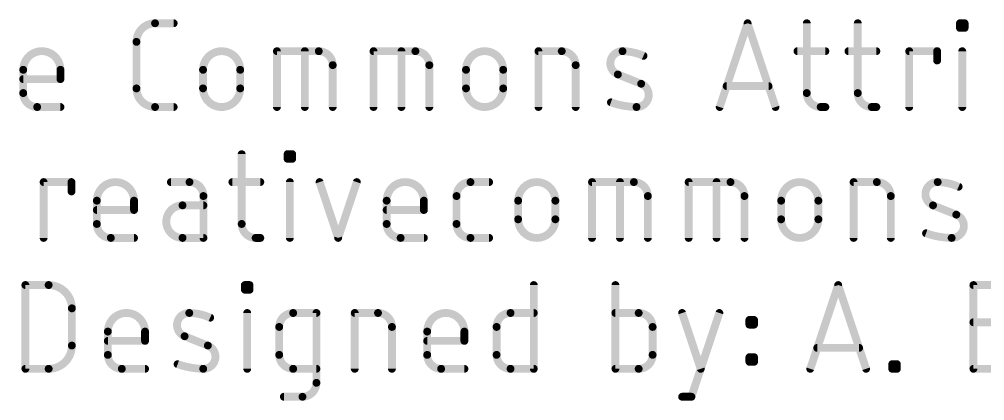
# Model space of a CAD drawing. Extents: x -33 to 53.6, y -8.2 to 46.5.
# Drawn here: x -1.31 to 17.43, y -8.16 to -0.76 of the extents above; entities that cross this region are included whole.
import ezdxf

# ---------------------------------------------------------------- set-up
doc = ezdxf.new("R2010")
doc.units = 0
doc.layers.add('51', color=253, linetype='CONTINUOUS')

msp = doc.modelspace()

# ---------------------------------------------------------------- linework, layer by layer
at = {"layer": '51'}
for points, const_width in [([(1.3241, -0.8382, 0.4142), (0.9628, -1.1994)], 0.1524), ([(1.3241, -0.8001, 1), (1.3241, -0.8763)], 0.0762), ([(1.3241, -0.8763, 1), (1.3241, -0.8001)], 0.0762), ([(1.6853, -0.8763, 1), (1.6853, -0.8001)], 0.0762), ([(12.8653, -0.8262, 1), (12.793, -0.8502)], 0.0762), ([(12.8653, -0.8502, 1), (12.793, -0.8262)], 0.0762), ([(14.0158, -0.8382, 1), (13.9396, -0.8382)], 0.0762), ([(15.0058, -0.8382, 1), (14.9296, -0.8382)], 0.0762), ([(16.9904, -0.8382, 1), (16.9142, -0.8382)], 0.0762), ([(16.9523, -0.8001, 1), (16.9523, -0.8763)], 0.0762), ([(16.9523, -0.8904, 1), (16.9523, -0.9666)], 0.0762), ([(16.9142, -0.9285, 1), (16.9904, -0.9285)], 0.0762), ([(17.0807, -0.8382, 1), (17.0045, -0.8382)], 0.0762), ([(17.0045, -0.9285, 1), (17.0807, -0.9285)], 0.0762), ([(17.0426, -0.8763, 1), (17.0426, -0.8001)], 0.0762), ([(17.0426, -0.9666, 1), (17.0426, -0.8904)], 0.0762), ([(1.0009, -1.1994, 1), (0.9247, -1.1994)], 0.0762), ([(-0.513, -1.7413, 1), (-1.2355, -1.7413)], 0.1524), ([(0.9247, -1.1994, 1), (1.0009, -1.1994)], 0.0762), ([(2.978, -1.7413, 1), (2.2555, -1.7413)], 0.1524), ([(3.7282, -1.3801, 1), (3.652, -1.3801)], 0.0762), ([(3.6901, -1.342, 1), (3.6901, -1.4182)], 0.0762), ([(4.27, -1.3801, 1), (4.1938, -1.3801)], 0.0762), ([(4.7738, -1.651, 0.4142), (4.5029, -1.3801)], 0.1524), ([(4.5029, -1.342, 1), (4.5029, -1.4182)], 0.0762), ([(4.5029, -1.4182, 1), (4.5029, -1.342)], 0.0762), ([(5.6039, -1.3801, 1), (5.5277, -1.3801)], 0.0762), ([(5.5658, -1.342, 1), (5.5658, -1.4182)], 0.0762), ([(6.1458, -1.3801, 1), (6.0696, -1.3801)], 0.0762), ([(6.6496, -1.651, 0.4142), (6.3786, -1.3801)], 0.1524), ([(6.3786, -1.342, 1), (6.3786, -1.4182)], 0.0762), ([(6.3786, -1.4182, 1), (6.3786, -1.342)], 0.0762), ([(8.0842, -1.7413, 1), (7.3617, -1.7413)], 0.1524), ([(8.8066, -1.3801, 1), (8.7304, -1.3801)], 0.0762), ([(8.7685, -1.342, 1), (8.7685, -1.4182)], 0.0762), ([(9.491, -1.651, 0.4142), (9.22, -1.3801)], 0.1524), ([(9.22, -1.342, 1), (9.22, -1.4182)], 0.0762), ([(9.22, -1.4182, 1), (9.22, -1.342)], 0.0762), ([(10.4011, -1.3801, 0.8318), (10.3108, -1.8316)], 0.1524), ([(10.4016, -1.342, 1), (10.4005, -1.4182)], 0.0762), ([(10.8075, -1.4704, 0.1026), (10.4011, -1.3801)], 0.1524), ([(10.4005, -1.4182, 1), (10.4016, -1.342)], 0.0762), ([(13.7971, -1.342, 1), (13.7971, -1.4182)], 0.0762), ([(14.3389, -1.4182, 1), (14.3389, -1.342)], 0.0762), ([(14.787, -1.342, 1), (14.787, -1.4182)], 0.0762), ([(15.3289, -1.4182, 1), (15.3289, -1.342)], 0.0762), ([(16.0054, -1.3801, 1), (15.9292, -1.3801)], 0.0762), ([(15.9673, -1.342, 1), (15.9673, -1.4182)], 0.0762), ([(16.5473, -1.3801, 1), (16.4711, -1.3801)], 0.0762), ([(16.5092, -1.4182, 1), (16.5092, -1.342)], 0.0762), ([(17.0355, -1.3801, 1), (16.9593, -1.3801)], 0.0762), ([(10.7918, -1.5051, 1), (10.8231, -1.4356)], 0.0762), ([(-1.1974, -1.7413, 1), (-1.2736, -1.7413)], 0.0762), ([(-0.4749, -1.7413, 1), (-0.5511, -1.7413)], 0.0762), ([(2.2936, -1.7413, 1), (2.2174, -1.7413)], 0.0762), ([(3.0161, -1.7413, 1), (2.9399, -1.7413)], 0.0762), ([(4.8119, -1.651, 1), (4.7357, -1.651)], 0.0762), ([(4.7357, -1.651, 1), (4.8119, -1.651)], 0.0762), ([(6.6877, -1.651, 1), (6.6115, -1.651)], 0.0762), ([(6.6115, -1.651, 1), (6.6877, -1.651)], 0.0762), ([(7.3998, -1.7413, 1), (7.3236, -1.7413)], 0.0762), ([(8.1223, -1.7413, 1), (8.0461, -1.7413)], 0.0762), ([(9.5291, -1.651, 1), (9.4529, -1.651)], 0.0762), ([(9.4529, -1.651, 1), (9.5291, -1.651)], 0.0762), ([(16.4711, -1.5607, 1), (16.5473, -1.5607)], 0.0762), ([(-1.2736, -1.7413, 1), (-1.1974, -1.7413)], 0.0762), ([(-1.2355, -1.8838, 1), (-1.2355, -1.96)], 0.0762), ([(-0.5511, -1.7413, 1), (-0.4749, -1.7413)], 0.0762), ([(-0.513, -1.96, 1), (-0.513, -1.8838)], 0.0762), ([(2.2174, -1.7413, 1), (2.2936, -1.7413)], 0.0762), ([(2.9399, -1.7413, 1), (3.0161, -1.7413)], 0.0762), ([(7.3236, -1.7413, 1), (7.3998, -1.7413)], 0.0762), ([(8.0461, -1.7413, 1), (8.1223, -1.7413)], 0.0762), ([(10.3249, -1.7963, 1), (10.2966, -1.867)], 0.0762), ([(10.2966, -1.867, 1), (10.3249, -1.7962)], 0.0762), ([(-0.5511, -1.9219, 1), (-0.4749, -1.9219)], 0.0762), ([(0.9628, -2.1026, 0.4142), (1.3241, -2.4638)], 0.1524), ([(1.0009, -2.1026, 1), (0.9247, -2.1026)], 0.0762), ([(2.2555, -2.1026, 1), (2.978, -2.1026)], 0.1524), ([(2.2936, -2.1026, 1), (2.2174, -2.1026)], 0.0762), ([(3.0161, -2.1026, 1), (2.9399, -2.1026)], 0.0762), ([(7.3617, -2.1026, 1), (8.0842, -2.1026)], 0.1524), ([(7.3998, -2.1026, 1), (7.3236, -2.1026)], 0.0762), ([(8.1223, -2.1026, 1), (8.0461, -2.1026)], 0.0762), ([(10.672, -2.4638, 0.8318), (10.7623, -2.0122)], 0.1524), ([(10.7765, -1.9769, 1), (10.7482, -2.0476)], 0.0762), ([(10.7482, -2.0476, 1), (10.7765, -1.9769)], 0.0762), ([(12.4227, -2.0193, 1), (12.4227, -2.0955)], 0.0762), ([(13.2355, -2.0955, 1), (13.2355, -2.0193)], 0.0762), ([(-1.2355, -2.1929, 0.4142), (-0.9646, -2.4638)], 0.1524), ([(-1.1974, -2.1929, 1), (-1.2736, -2.1929)], 0.0762), ([(-1.2736, -2.1929, 1), (-1.1974, -2.1929)], 0.0762), ([(0.9247, -2.1026, 1), (1.0009, -2.1026)], 0.0762), ([(2.2174, -2.1026, 1), (2.2936, -2.1026)], 0.0762), ([(2.9399, -2.1026, 1), (3.0161, -2.1026)], 0.0762), ([(7.3236, -2.1026, 1), (7.3998, -2.1026)], 0.0762), ([(8.0461, -2.1026, 1), (8.1223, -2.1026)], 0.0762), ([(13.9777, -2.1929, 0.4142), (14.2486, -2.4638)], 0.1524), ([(14.0158, -2.1929, 1), (13.9396, -2.1929)], 0.0762), ([(13.9396, -2.1929, 1), (14.0158, -2.1929)], 0.0762), ([(14.9677, -2.1929, 0.4142), (15.2386, -2.4638)], 0.1524), ([(15.0058, -2.1929, 1), (14.9296, -2.1929)], 0.0762), ([(14.9296, -2.1929, 1), (15.0058, -2.1929)], 0.0762), ([(-0.9646, -2.4257, 1), (-0.9646, -2.5019)], 0.0762), ([(-0.9646, -2.5019, 1), (-0.9646, -2.4257)], 0.0762), ([(-0.513, -2.5019, 1), (-0.513, -2.4257)], 0.0762), ([(1.3241, -2.4257, 1), (1.3241, -2.5019)], 0.0762), ([(1.3241, -2.5019, 1), (1.3241, -2.4257)], 0.0762), ([(1.6853, -2.5019, 1), (1.6853, -2.4257)], 0.0762), ([(3.652, -2.4638, 1), (3.7282, -2.4638)], 0.0762), ([(4.1938, -2.4638, 1), (4.27, -2.4638)], 0.0762), ([(4.7357, -2.4638, 1), (4.8119, -2.4638)], 0.0762), ([(5.5277, -2.4638, 1), (5.6039, -2.4638)], 0.0762), ([(6.0696, -2.4638, 1), (6.1458, -2.4638)], 0.0762), ([(6.6115, -2.4638, 1), (6.6877, -2.4638)], 0.0762), ([(8.7304, -2.4638, 1), (8.8066, -2.4638)], 0.0762), ([(9.4529, -2.4638, 1), (9.5291, -2.4638)], 0.0762), ([(10.1882, -2.3376, 1), (10.1624, -2.4093)], 0.0762), ([(10.1753, -2.3735, 0.083), (10.672, -2.4638)], 0.1524), ([(10.6725, -2.4257, 1), (10.6715, -2.5019)], 0.0762), ([(10.6715, -2.5019, 1), (10.6725, -2.4257)], 0.0762), ([(12.2511, -2.4518, 1), (12.3234, -2.4758)], 0.0762), ([(13.3348, -2.4758, 1), (13.4071, -2.4518)], 0.0762), ([(14.2486, -2.4257, 1), (14.2486, -2.5019)], 0.0762), ([(14.2486, -2.5019, 1), (14.2486, -2.4257)], 0.0762), ([(14.3389, -2.5019, 1), (14.3389, -2.4257)], 0.0762), ([(15.2386, -2.4257, 1), (15.2386, -2.5019)], 0.0762), ([(15.2386, -2.5019, 1), (15.2386, -2.4257)], 0.0762), ([(15.3289, -2.5019, 1), (15.3289, -2.4257)], 0.0762), ([(15.9292, -2.4638, 1), (16.0054, -2.4638)], 0.0762), ([(16.9593, -2.4638, 1), (17.0355, -2.4638)], 0.0762), ([(3.0443, -3.3782, 1), (2.9681, -3.3782)], 0.0762), ([(3.9347, -3.3782, 1), (3.8585, -3.3782)], 0.0762), ([(3.8966, -3.3401, 1), (3.8966, -3.4163)], 0.0762), ([(4.025, -3.3782, 1), (3.9488, -3.3782)], 0.0762), ([(3.9869, -3.4163, 1), (3.9869, -3.3401)], 0.0762), ([(3.8966, -3.4304, 1), (3.8966, -3.5066)], 0.0762), ([(3.8585, -3.4685, 1), (3.9347, -3.4685)], 0.0762), ([(3.9488, -3.4685, 1), (4.025, -3.4685)], 0.0762), ([(3.9869, -3.5066, 1), (3.9869, -3.4304)], 0.0762), ([(-0.8017, -3.9201, 1), (-0.8779, -3.9201)], 0.0762), ([(-0.8398, -3.882, 1), (-0.8398, -3.9582)], 0.0762), ([(-0.2598, -3.9201, 1), (-0.336, -3.9201)], 0.0762), ([(-0.2979, -3.9582, 1), (-0.2979, -3.882)], 0.0762), ([(0.9163, -4.2813, 1), (0.1938, -4.2813)], 0.1524), ([(1.6315, -3.882, 1), (1.6315, -3.9582)], 0.0762), ([(2.2637, -4.191, 0.4142), (1.9927, -3.9201)], 0.1524), ([(1.9927, -3.882, 1), (1.9927, -3.9582)], 0.0762), ([(1.9927, -3.9582, 1), (1.9927, -3.882)], 0.0762), ([(2.8256, -3.882, 1), (2.8256, -3.9582)], 0.0762), ([(3.3674, -3.9582, 1), (3.3674, -3.882)], 0.0762), ([(3.9799, -3.9201, 1), (3.9037, -3.9201)], 0.0762), ([(4.5546, -3.908, 1), (4.4823, -3.9321)], 0.0762), ([(5.277, -3.9321, 1), (5.2048, -3.908)], 0.0762), ([(6.5435, -4.2813, 1), (5.821, -4.2813)], 0.1524), ([(7.4484, -3.9201, 0.4142), (7.1775, -4.191)], 0.1524), ([(7.4484, -3.882, 1), (7.4484, -3.9582)], 0.0762), ([(7.4484, -3.9582, 1), (7.4484, -3.882)], 0.0762), ([(7.8097, -3.9582, 1), (7.8097, -3.882)], 0.0762), ([(9.0966, -4.2813, 1), (8.3741, -4.2813)], 0.1524), ([(9.8468, -3.9201, 1), (9.7706, -3.9201)], 0.0762), ([(9.8087, -3.882, 1), (9.8087, -3.9582)], 0.0762), ([(10.3887, -3.9201, 1), (10.3125, -3.9201)], 0.0762), ([(10.8925, -4.191, 0.4142), (10.6215, -3.9201)], 0.1524), ([(10.6215, -3.882, 1), (10.6215, -3.9582)], 0.0762), ([(10.6215, -3.9582, 1), (10.6215, -3.882)], 0.0762), ([(11.7226, -3.9201, 1), (11.6464, -3.9201)], 0.0762), ([(11.6845, -3.882, 1), (11.6845, -3.9582)], 0.0762), ([(12.2644, -3.9201, 1), (12.1882, -3.9201)], 0.0762), ([(12.7682, -4.191, 0.4142), (12.4973, -3.9201)], 0.1524), ([(12.4973, -3.882, 1), (12.4973, -3.9582)], 0.0762), ([(12.4973, -3.9582, 1), (12.4973, -3.882)], 0.0762), ([(14.2028, -4.2813, 1), (13.4803, -4.2813)], 0.1524), ([(14.9252, -3.9201, 1), (14.849, -3.9201)], 0.0762), ([(14.8871, -3.882, 1), (14.8871, -3.9582)], 0.0762), ([(15.6096, -4.191, 0.4142), (15.3387, -3.9201)], 0.1524), ([(15.3387, -3.882, 1), (15.3387, -3.9582)], 0.0762), ([(15.3387, -3.9582, 1), (15.3387, -3.882)], 0.0762), ([(16.5197, -3.9201, 0.8318), (16.4294, -4.3716)], 0.1524), ([(16.9261, -4.0104, 0.1026), (16.5197, -3.9201)], 0.1524), ([(16.5203, -3.882, 1), (16.5192, -3.9582)], 0.0762), ([(16.5192, -3.9582, 1), (16.5203, -3.882)], 0.0762), ([(-0.336, -4.1007, 1), (-0.2598, -4.1007)], 0.0762), ([(2.3018, -4.191, 1), (2.2256, -4.191)], 0.0762), ([(7.2156, -4.191, 1), (7.1394, -4.191)], 0.0762), ([(10.9306, -4.191, 1), (10.8544, -4.191)], 0.0762), ([(12.8063, -4.191, 1), (12.7301, -4.191)], 0.0762), ([(15.6477, -4.191, 1), (15.5715, -4.191)], 0.0762), ([(16.9105, -4.0451, 1), (16.9418, -3.9756)], 0.0762), ([(0.2319, -4.2813, 1), (0.1557, -4.2813)], 0.0762), ([(0.1557, -4.2813, 1), (0.2319, -4.2813)], 0.0762), ([(0.9544, -4.2813, 1), (0.8782, -4.2813)], 0.0762), ([(0.8782, -4.2813, 1), (0.9544, -4.2813)], 0.0762), ([(1.8573, -4.3716, 1), (1.8573, -5.0038)], 0.1524), ([(1.8573, -4.3335, 1), (1.8573, -4.4097)], 0.0762), ([(1.8573, -4.4097, 1), (1.8573, -4.3335)], 0.0762), ([(2.2256, -4.191, 1), (2.3018, -4.191)], 0.0762), ([(2.2637, -4.4097, 1), (2.2637, -4.3335)], 0.0762), ([(5.8591, -4.2813, 1), (5.7829, -4.2813)], 0.0762), ([(5.7829, -4.2813, 1), (5.8591, -4.2813)], 0.0762), ([(6.5816, -4.2813, 1), (6.5054, -4.2813)], 0.0762), ([(6.5054, -4.2813, 1), (6.5816, -4.2813)], 0.0762), ([(7.1394, -4.191, 1), (7.2156, -4.191)], 0.0762), ([(8.4122, -4.2813, 1), (8.336, -4.2813)], 0.0762), ([(8.336, -4.2813, 1), (8.4122, -4.2813)], 0.0762), ([(9.1347, -4.2813, 1), (9.0585, -4.2813)], 0.0762), ([(9.0585, -4.2813, 1), (9.1347, -4.2813)], 0.0762), ([(10.8544, -4.191, 1), (10.9306, -4.191)], 0.0762), ([(12.7301, -4.191, 1), (12.8063, -4.191)], 0.0762), ([(13.5184, -4.2813, 1), (13.4422, -4.2813)], 0.0762), ([(13.4422, -4.2813, 1), (13.5184, -4.2813)], 0.0762), ([(14.2409, -4.2813, 1), (14.1647, -4.2813)], 0.0762), ([(14.1647, -4.2813, 1), (14.2409, -4.2813)], 0.0762), ([(15.5715, -4.191, 1), (15.6477, -4.191)], 0.0762), ([(16.4436, -4.3363, 1), (16.4153, -4.407)], 0.0762), ([(16.4153, -4.407, 1), (16.4436, -4.3362)], 0.0762), ([(0.1938, -4.4238, 1), (0.1938, -4.5)], 0.0762), ([(0.8782, -4.4619, 1), (0.9544, -4.4619)], 0.0762), ([(0.9163, -4.5, 1), (0.9163, -4.4238)], 0.0762), ([(5.821, -4.4238, 1), (5.821, -4.5)], 0.0762), ([(6.5054, -4.4619, 1), (6.5816, -4.4619)], 0.0762), ([(6.5435, -4.5, 1), (6.5435, -4.4238)], 0.0762), ([(16.7907, -5.0038, 0.8318), (16.881, -4.5522)], 0.1524), ([(16.8951, -4.5169, 1), (16.8668, -4.5876)], 0.0762), ([(16.8668, -4.5876, 1), (16.8951, -4.5169)], 0.0762), ([(0.1938, -4.7329, 0.4142), (0.4647, -5.0038)], 0.1524), ([(0.2319, -4.7329, 1), (0.1557, -4.7329)], 0.0762), ([(3.0062, -4.7329, 0.4142), (3.2771, -5.0038)], 0.1524), ([(3.0443, -4.7329, 1), (2.9681, -4.7329)], 0.0762), ([(5.821, -4.7329, 0.4142), (6.0919, -5.0038)], 0.1524), ([(5.8591, -4.7329, 1), (5.7829, -4.7329)], 0.0762), ([(7.1775, -4.7329, 0.4142), (7.4484, -5.0038)], 0.1524), ([(7.2156, -4.7329, 1), (7.1394, -4.7329)], 0.0762), ([(8.3741, -4.6426, 1), (9.0966, -4.6426)], 0.1524), ([(8.4122, -4.6426, 1), (8.336, -4.6426)], 0.0762), ([(8.336, -4.6426, 1), (8.4122, -4.6426)], 0.0762), ([(9.1347, -4.6426, 1), (9.0585, -4.6426)], 0.0762), ([(9.0585, -4.6426, 1), (9.1347, -4.6426)], 0.0762), ([(13.4803, -4.6426, 1), (14.2028, -4.6426)], 0.1524), ([(13.5184, -4.6426, 1), (13.4422, -4.6426)], 0.0762), ([(13.4422, -4.6426, 1), (13.5184, -4.6426)], 0.0762), ([(14.2409, -4.6426, 1), (14.1647, -4.6426)], 0.0762), ([(14.1647, -4.6426, 1), (14.2409, -4.6426)], 0.0762), ([(0.1557, -4.7329, 1), (0.2319, -4.7329)], 0.0762), ([(2.9681, -4.7329, 1), (3.0443, -4.7329)], 0.0762), ([(5.7829, -4.7329, 1), (5.8591, -4.7329)], 0.0762), ([(7.1394, -4.7329, 1), (7.2156, -4.7329)], 0.0762), ([(16.3068, -4.8776, 1), (16.281, -4.9493)], 0.0762), ([(16.2939, -4.9135, 0.083), (16.7907, -5.0038)], 0.1524), ([(-0.8779, -5.0038, 1), (-0.8017, -5.0038)], 0.0762), ([(0.4647, -4.9657, 1), (0.4647, -5.0419)], 0.0762), ([(0.4647, -5.0419, 1), (0.4647, -4.9657)], 0.0762), ([(0.9163, -5.0419, 1), (0.9163, -4.9657)], 0.0762), ([(1.8573, -4.9657, 1), (1.8573, -5.0419)], 0.0762), ([(1.8573, -5.0419, 1), (1.8573, -4.9657)], 0.0762), ([(2.2256, -5.0038, 1), (2.3018, -5.0038)], 0.0762), ([(2.2637, -5.0419, 1), (2.2637, -4.9657)], 0.0762), ([(3.2771, -4.9657, 1), (3.2771, -5.0419)], 0.0762), ([(3.2771, -5.0419, 1), (3.2771, -4.9657)], 0.0762), ([(3.3674, -5.0419, 1), (3.3674, -4.9657)], 0.0762), ([(3.9037, -5.0038, 1), (3.9799, -5.0038)], 0.0762), ([(4.8435, -4.9918, 1), (4.9158, -5.0158)], 0.0762), ([(4.8435, -5.0158, 1), (4.9158, -4.9918)], 0.0762), ([(6.0919, -4.9657, 1), (6.0919, -5.0419)], 0.0762), ([(6.0919, -5.0419, 1), (6.0919, -4.9657)], 0.0762), ([(6.5435, -5.0419, 1), (6.5435, -4.9657)], 0.0762), ([(7.4484, -4.9657, 1), (7.4484, -5.0419)], 0.0762), ([(7.4484, -5.0419, 1), (7.4484, -4.9657)], 0.0762), ([(7.8097, -5.0419, 1), (7.8097, -4.9657)], 0.0762), ([(9.7706, -5.0038, 1), (9.8468, -5.0038)], 0.0762), ([(10.3125, -5.0038, 1), (10.3887, -5.0038)], 0.0762), ([(10.8544, -5.0038, 1), (10.9306, -5.0038)], 0.0762), ([(11.6464, -5.0038, 1), (11.7226, -5.0038)], 0.0762), ([(12.1882, -5.0038, 1), (12.2644, -5.0038)], 0.0762), ([(12.7301, -5.0038, 1), (12.8063, -5.0038)], 0.0762), ([(14.849, -5.0038, 1), (14.9252, -5.0038)], 0.0762), ([(15.5715, -5.0038, 1), (15.6477, -5.0038)], 0.0762), ([(16.7912, -4.9657, 1), (16.7901, -5.0419)], 0.0762), ([(16.7901, -5.0419, 1), (16.7912, -4.9657)], 0.0762), ([(-1.1557, -5.9182, 1), (-1.2319, -5.9182)], 0.0762), ([(-1.1938, -5.8801, 1), (-1.1938, -5.9563)], 0.0762), ([(-0.2907, -6.3698, 0.4142), (-0.7422, -5.9182)], 0.1524), ([(-0.7422, -5.8801, 1), (-0.7422, -5.9563)], 0.0762), ([(-0.7422, -5.9563, 1), (-0.7422, -5.8801)], 0.0762), ([(3.1064, -5.9182, 1), (3.0302, -5.9182)], 0.0762), ([(3.0683, -5.8801, 1), (3.0683, -5.9563)], 0.0762), ([(3.0683, -5.9704, 1), (3.0683, -6.0466)], 0.0762), ([(3.0302, -6.0085, 1), (3.1064, -6.0085)], 0.0762), ([(3.1967, -5.9182, 1), (3.1205, -5.9182)], 0.0762), ([(3.1205, -6.0085, 1), (3.1967, -6.0085)], 0.0762), ([(3.1586, -5.9563, 1), (3.1586, -5.8801)], 0.0762), ([(3.1586, -6.0466, 1), (3.1586, -5.9704)], 0.0762), ([(8.7159, -5.9182, 1), (8.6397, -5.9182)], 0.0762), ([(10.3006, -5.9182, 1), (10.2244, -5.9182)], 0.0762), ([(14.6242, -5.9062, 1), (14.5519, -5.9302)], 0.0762), ([(14.6242, -5.9302, 1), (14.5519, -5.9062)], 0.0762), ([(17.2517, -5.9182, 1), (17.1755, -5.9182)], 0.0762), ([(17.2136, -5.8801, 1), (17.2136, -5.9563)], 0.0762), ([(-0.2526, -6.3698, 1), (-0.3288, -6.3698)], 0.0762), ([(-0.3288, -6.3698, 1), (-0.2526, -6.3698)], 0.0762), ([(1.13, -6.8213, 1), (0.4075, -6.8213)], 0.1524), ([(1.988, -6.4601, 0.8318), (1.8977, -6.9116)], 0.1524), ([(2.3944, -6.5504, 0.1026), (1.988, -6.4601)], 0.1524), ([(1.9886, -6.422, 1), (1.9875, -6.4982)], 0.0762), ([(1.9875, -6.4982, 1), (1.9886, -6.422)], 0.0762), ([(2.3788, -6.5851, 1), (2.4101, -6.5156)], 0.0762), ([(3.1516, -6.4601, 1), (3.0754, -6.4601)], 0.0762), ([(4.0058, -6.4601, 0.4142), (3.7349, -6.731)], 0.1524), ([(4.0058, -6.422, 1), (4.0058, -6.4982)], 0.0762), ([(4.0058, -6.4982, 1), (4.0058, -6.422)], 0.0762), ([(4.4954, -6.4601, 1), (4.4192, -6.4601)], 0.0762), ([(4.4573, -6.4982, 1), (4.4573, -6.422)], 0.0762), ([(5.2392, -6.4601, 1), (5.163, -6.4601)], 0.0762), ([(5.2011, -6.422, 1), (5.2011, -6.4982)], 0.0762), ([(5.9236, -6.731, 0.4142), (5.6527, -6.4601)], 0.1524), ([(5.6527, -6.422, 1), (5.6527, -6.4982)], 0.0762), ([(5.6527, -6.4982, 1), (5.6527, -6.422)], 0.0762), ([(7.3304, -6.8213, 1), (6.6079, -6.8213)], 0.1524), ([(8.2262, -6.4601, 0.4142), (7.9553, -6.731)], 0.1524), ([(8.2262, -6.422, 1), (8.2262, -6.4982)], 0.0762), ([(8.2262, -6.4982, 1), (8.2262, -6.422)], 0.0762), ([(8.6778, -6.4982, 1), (8.6778, -6.422)], 0.0762), ([(10.2625, -6.422, 1), (10.2625, -6.4982)], 0.0762), ([(10.985, -6.731, 0.4142), (10.7141, -6.4601)], 0.1524), ([(10.7141, -6.422, 1), (10.7141, -6.4982)], 0.0762), ([(10.7141, -6.4982, 1), (10.7141, -6.422)], 0.0762), ([(11.5939, -6.448, 1), (11.5216, -6.4721)], 0.0762), ([(12.3164, -6.4721, 1), (12.2441, -6.448)], 0.0762), ([(12.902, -6.5955, 1), (12.8258, -6.5955)], 0.0762), ([(12.8639, -6.5574, 1), (12.8639, -6.6336)], 0.0762), ([(12.9923, -6.5955, 1), (12.9161, -6.5955)], 0.0762), ([(12.9542, -6.6336, 1), (12.9542, -6.5574)], 0.0762), ([(0.4456, -6.8213, 1), (0.3694, -6.8213)], 0.0762), ([(1.1681, -6.8213, 1), (1.0919, -6.8213)], 0.0762), ([(3.773, -6.731, 1), (3.6968, -6.731)], 0.0762), ([(3.6968, -6.731, 1), (3.773, -6.731)], 0.0762), ([(5.9617, -6.731, 1), (5.8855, -6.731)], 0.0762), ([(5.8855, -6.731, 1), (5.9617, -6.731)], 0.0762), ([(6.646, -6.8213, 1), (6.5698, -6.8213)], 0.0762), ([(7.3685, -6.8213, 1), (7.2923, -6.8213)], 0.0762), ([(7.9934, -6.731, 1), (7.9172, -6.731)], 0.0762), ([(7.9172, -6.731, 1), (7.9934, -6.731)], 0.0762), ([(11.0231, -6.731, 1), (10.9469, -6.731)], 0.0762), ([(10.9469, -6.731, 1), (11.0231, -6.731)], 0.0762), ([(12.8639, -6.6477, 1), (12.8639, -6.7239)], 0.0762), ([(12.8258, -6.6858, 1), (12.902, -6.6858)], 0.0762), ([(12.9161, -6.6858, 1), (12.9923, -6.6858)], 0.0762), ([(12.9542, -6.7239, 1), (12.9542, -6.6477)], 0.0762), ([(17.2136, -6.6026, 1), (17.2136, -6.6788)], 0.0762), ([(0.3694, -6.8213, 1), (0.4456, -6.8213)], 0.0762), ([(0.4075, -6.9638, 1), (0.4075, -7.04)], 0.0762), ([(1.0919, -6.8213, 1), (1.1681, -6.8213)], 0.0762), ([(1.13, -7.04, 1), (1.13, -6.9638)], 0.0762), ([(1.9119, -6.8763, 1), (1.8836, -6.947)], 0.0762), ([(1.8836, -6.947, 1), (1.9119, -6.8762)], 0.0762), ([(6.5698, -6.8213, 1), (6.646, -6.8213)], 0.0762), ([(6.6079, -6.9638, 1), (6.6079, -7.04)], 0.0762), ([(7.2923, -6.8213, 1), (7.3685, -6.8213)], 0.0762), ([(7.3304, -7.04, 1), (7.3304, -6.9638)], 0.0762), ([(-0.7422, -7.5438, 0.4142), (-0.2907, -7.0922)], 0.1524), ([(-0.2526, -7.0922, 1), (-0.3288, -7.0922)], 0.0762), ([(-0.3288, -7.0922, 1), (-0.2526, -7.0922)], 0.0762), ([(1.0919, -7.0019, 1), (1.1681, -7.0019)], 0.0762), ([(2.2589, -7.5438, 0.8318), (2.3493, -7.0922)], 0.1524), ([(2.3634, -7.0569, 1), (2.3351, -7.1276)], 0.0762), ([(2.3351, -7.1276, 1), (2.3634, -7.0569)], 0.0762), ([(7.2923, -7.0019, 1), (7.3685, -7.0019)], 0.0762), ([(14.1817, -7.0993, 1), (14.1817, -7.1755)], 0.0762), ([(14.9945, -7.1755, 1), (14.9945, -7.0993)], 0.0762), ([(0.4075, -7.2729, 0.4142), (0.6785, -7.5438)], 0.1524), ([(0.4456, -7.2729, 1), (0.3694, -7.2729)], 0.0762), ([(0.3694, -7.2729, 1), (0.4456, -7.2729)], 0.0762), ([(3.7349, -7.2729, 0.4142), (4.0058, -7.5438)], 0.1524), ([(3.773, -7.2729, 1), (3.6968, -7.2729)], 0.0762), ([(3.6968, -7.2729, 1), (3.773, -7.2729)], 0.0762), ([(6.6079, -7.2729, 0.4142), (6.8788, -7.5438)], 0.1524), ([(6.646, -7.2729, 1), (6.5698, -7.2729)], 0.0762), ([(6.5698, -7.2729, 1), (6.646, -7.2729)], 0.0762), ([(7.9553, -7.2729, 0.4142), (8.2262, -7.5438)], 0.1524), ([(7.9934, -7.2729, 1), (7.9172, -7.2729)], 0.0762), ([(7.9172, -7.2729, 1), (7.9934, -7.2729)], 0.0762), ([(10.7141, -7.5438, 0.4142), (10.985, -7.2729)], 0.1524), ([(11.0231, -7.2729, 1), (10.9469, -7.2729)], 0.0762), ([(10.9469, -7.2729, 1), (11.0231, -7.2729)], 0.0762), ([(12.902, -7.318, 1), (12.8258, -7.318)], 0.0762), ([(12.8639, -7.2799, 1), (12.8639, -7.3561)], 0.0762), ([(12.9923, -7.318, 1), (12.9161, -7.318)], 0.0762), ([(12.9542, -7.3561, 1), (12.9542, -7.2799)], 0.0762), ([(-1.1938, -7.5057, 1), (-1.1938, -7.5819)], 0.0762), ([(-0.7422, -7.5057, 1), (-0.7422, -7.5819)], 0.0762), ([(-0.7422, -7.5819, 1), (-0.7422, -7.5057)], 0.0762), ([(0.6785, -7.5057, 1), (0.6785, -7.5819)], 0.0762), ([(0.6785, -7.5819, 1), (0.6785, -7.5057)], 0.0762), ([(1.13, -7.5819, 1), (1.13, -7.5057)], 0.0762), ([(1.7751, -7.4176, 1), (1.7493, -7.4893)], 0.0762), ([(1.7622, -7.4535, 0.083), (2.2589, -7.5438)], 0.1524), ([(2.2595, -7.5057, 1), (2.2584, -7.5819)], 0.0762), ([(2.2584, -7.5819, 1), (2.2595, -7.5057)], 0.0762), ([(4.0058, -7.5057, 1), (4.0058, -7.5819)], 0.0762), ([(4.0058, -7.5819, 1), (4.0058, -7.5057)], 0.0762), ([(4.4573, -7.5819, 1), (4.4573, -7.5057)], 0.0762), ([(6.8788, -7.5057, 1), (6.8788, -7.5819)], 0.0762), ([(6.8788, -7.5819, 1), (6.8788, -7.5057)], 0.0762), ([(7.3304, -7.5819, 1), (7.3304, -7.5057)], 0.0762), ([(8.2262, -7.5057, 1), (8.2262, -7.5819)], 0.0762), ([(8.2262, -7.5819, 1), (8.2262, -7.5057)], 0.0762), ([(8.6778, -7.5819, 1), (8.6778, -7.5057)], 0.0762), ([(10.2625, -7.5057, 1), (10.2625, -7.5819)], 0.0762), ([(10.7141, -7.5057, 1), (10.7141, -7.5819)], 0.0762), ([(10.7141, -7.5819, 1), (10.7141, -7.5057)], 0.0762), ([(11.8829, -7.5558, 1), (11.9552, -7.5318)], 0.0762), ([(12.8639, -7.3702, 1), (12.8639, -7.4464)], 0.0762), ([(12.8258, -7.4083, 1), (12.902, -7.4083)], 0.0762), ([(12.9161, -7.4083, 1), (12.9923, -7.4083)], 0.0762), ([(12.9542, -7.4464, 1), (12.9542, -7.3702)], 0.0762), ([(14.0101, -7.5318, 1), (14.0823, -7.5558)], 0.0762), ([(15.0938, -7.5558, 1), (15.1661, -7.5318)], 0.0762), ([(15.6752, -7.4535, 1), (15.599, -7.4535)], 0.0762), ([(15.6371, -7.4154, 1), (15.6371, -7.4916)], 0.0762), ([(15.6371, -7.5057, 1), (15.6371, -7.5819)], 0.0762), ([(15.7655, -7.4535, 1), (15.6893, -7.4535)], 0.0762), ([(15.7274, -7.4916, 1), (15.7274, -7.4154)], 0.0762), ([(15.7274, -7.5819, 1), (15.7274, -7.5057)], 0.0762), ([(17.2136, -7.5057, 1), (17.2136, -7.5819)], 0.0762), ([(-1.2319, -7.5438, 1), (-1.1557, -7.5438)], 0.0762), ([(3.0754, -7.5438, 1), (3.1516, -7.5438)], 0.0762), ([(5.163, -7.5438, 1), (5.2392, -7.5438)], 0.0762), ([(5.8855, -7.5438, 1), (5.9617, -7.5438)], 0.0762), ([(8.6397, -7.5438, 1), (8.7159, -7.5438)], 0.0762), ([(10.2244, -7.5438, 1), (10.3006, -7.5438)], 0.0762), ([(15.599, -7.5438, 1), (15.6752, -7.5438)], 0.0762), ([(15.6893, -7.5438, 1), (15.7655, -7.5438)], 0.0762), ([(17.1755, -7.5438, 1), (17.2517, -7.5438)], 0.0762), ([(4.1864, -8.0857, 0.4142), (4.4573, -7.8147)], 0.1524), ([(4.4954, -7.8147, 1), (4.4192, -7.8147)], 0.0762), ([(4.4192, -7.8147, 1), (4.4954, -7.8147)], 0.0762), ([(3.8252, -8.0476, 1), (3.8252, -8.1238)], 0.0762), ([(4.1864, -8.0476, 1), (4.1864, -8.1238)], 0.0762), ([(4.1864, -8.1238, 1), (4.1864, -8.0476)], 0.0762), ([(11.5578, -8.0476, 1), (11.5578, -8.1238)], 0.0762), ([(11.7023, -8.0736, 1), (11.7746, -8.0977)], 0.0762), ([(11.7384, -8.1238, 1), (11.7384, -8.0476)], 0.0762)]:
    msp.add_lwpolyline(points, format="xyb", dxfattribs=dict(at, const_width=const_width))
at = {"layer": '51', "const_width": 0.1524}
for points in [[(1.3241, -0.8382), (1.6853, -0.8382)], [(12.2873, -2.4638), (12.8291, -0.8382)], [(12.8291, -0.8382), (13.371, -2.4638)], [(13.9777, -0.8382), (13.9777, -2.1929)], [(14.9677, -0.8382), (14.9677, -2.1929)], [(16.9523, -0.9285), (16.9523, -0.8382)], [(16.9523, -0.8382), (17.0426, -0.8382)], [(17.0426, -0.9285), (16.9523, -0.9285)], [(17.0426, -0.8382), (17.0426, -0.9285)], [(0.9628, -2.1026), (0.9628, -1.1994)], [(3.6901, -2.4638), (3.6901, -1.3801)], [(3.6901, -1.3801), (4.5029, -1.3801)], [(4.2319, -2.4638), (4.2319, -1.3801)], [(5.5658, -2.4638), (5.5658, -1.3801)], [(5.5658, -1.3801), (6.3786, -1.3801)], [(6.1077, -2.4638), (6.1077, -1.3801)], [(8.7685, -2.4638), (8.7685, -1.3801)], [(8.7685, -1.3801), (9.22, -1.3801)], [(13.7971, -1.3801), (14.3389, -1.3801)], [(14.787, -1.3801), (15.3289, -1.3801)], [(15.9673, -2.4638), (15.9673, -1.3801)], [(15.9673, -1.3801), (16.5092, -1.3801)], [(16.5092, -1.3801), (16.5092, -1.5607)], [(16.9974, -2.4638), (16.9974, -1.3801)], [(-1.2355, -2.1929), (-1.2355, -1.7413)], [(-0.513, -1.7413), (-0.513, -1.9219)], [(2.2555, -2.1026), (2.2555, -1.7413)], [(2.978, -1.7413), (2.978, -2.1026)], [(4.7738, -1.651), (4.7738, -2.4638)], [(6.6496, -1.651), (6.6496, -2.4638)], [(7.3617, -2.1026), (7.3617, -1.7413)], [(8.0842, -1.7413), (8.0842, -2.1026)], [(9.491, -1.651), (9.491, -2.4638)], [(-0.513, -1.9219), (-1.2355, -1.9219)], [(10.7623, -2.0122), (10.3108, -1.8316)], [(13.2355, -2.0574), (12.4227, -2.0574)], [(-0.513, -2.4638), (-0.9646, -2.4638)], [(1.6853, -2.4638), (1.3241, -2.4638)], [(14.2486, -2.4638), (14.3389, -2.4638)], [(15.2386, -2.4638), (15.3289, -2.4638)], [(3.0062, -3.3782), (3.0062, -4.7329)], [(3.8966, -3.4685), (3.8966, -3.3782)], [(3.8966, -3.3782), (3.9869, -3.3782)], [(3.9869, -3.3782), (3.9869, -3.4685)], [(3.9869, -3.4685), (3.8966, -3.4685)], [(-0.8398, -5.0038), (-0.8398, -3.9201)], [(-0.8398, -3.9201), (-0.2979, -3.9201)], [(-0.2979, -3.9201), (-0.2979, -4.1007)], [(1.9927, -3.9201), (1.6315, -3.9201)], [(2.8256, -3.9201), (3.3674, -3.9201)], [(3.9418, -5.0038), (3.9418, -3.9201)], [(4.5184, -3.9201), (4.8797, -5.0038)], [(4.8797, -5.0038), (5.2409, -3.9201)], [(7.4484, -3.9201), (7.8097, -3.9201)], [(9.8087, -5.0038), (9.8087, -3.9201)], [(9.8087, -3.9201), (10.6215, -3.9201)], [(10.3506, -5.0038), (10.3506, -3.9201)], [(11.6845, -5.0038), (11.6845, -3.9201)], [(11.6845, -3.9201), (12.4973, -3.9201)], [(12.2263, -5.0038), (12.2263, -3.9201)], [(14.8871, -5.0038), (14.8871, -3.9201)], [(14.8871, -3.9201), (15.3387, -3.9201)], [(2.2637, -5.0038), (2.2637, -4.191)], [(7.1775, -4.7329), (7.1775, -4.191)], [(10.8925, -4.191), (10.8925, -5.0038)], [(12.7682, -4.191), (12.7682, -5.0038)], [(15.6096, -4.191), (15.6096, -5.0038)], [(0.1938, -4.7329), (0.1938, -4.2813)], [(0.9163, -4.2813), (0.9163, -4.4619)], [(2.2637, -4.3716), (1.8573, -4.3716)], [(5.821, -4.7329), (5.821, -4.2813)], [(6.5435, -4.2813), (6.5435, -4.4619)], [(8.3741, -4.6426), (8.3741, -4.2813)], [(9.0966, -4.2813), (9.0966, -4.6426)], [(13.4803, -4.6426), (13.4803, -4.2813)], [(14.2028, -4.2813), (14.2028, -4.6426)], [(16.881, -4.5522), (16.4294, -4.3716)], [(0.9163, -4.4619), (0.1938, -4.4619)], [(6.5435, -4.4619), (5.821, -4.4619)], [(0.9163, -5.0038), (0.4647, -5.0038)], [(1.8573, -5.0038), (2.2637, -5.0038)], [(3.2771, -5.0038), (3.3674, -5.0038)], [(6.5435, -5.0038), (6.0919, -5.0038)], [(7.8097, -5.0038), (7.4484, -5.0038)], [(-1.1938, -7.5438), (-1.1938, -5.9182)], [(-1.1938, -5.9182), (-0.7422, -5.9182)], [(3.0683, -6.0085), (3.0683, -5.9182)], [(3.0683, -5.9182), (3.1586, -5.9182)], [(3.1586, -6.0085), (3.0683, -6.0085)], [(3.1586, -5.9182), (3.1586, -6.0085)], [(8.6778, -5.9182), (8.6778, -7.5438)], [(10.2625, -5.9182), (10.2625, -7.5438)], [(14.0462, -7.5438), (14.5881, -5.9182)], [(14.5881, -5.9182), (15.1299, -7.5438)], [(17.2136, -7.5438), (17.2136, -5.9182)], [(17.2136, -5.9182), (17.9361, -5.9182)], [(-0.2907, -6.3698), (-0.2907, -7.0922)], [(3.1135, -7.5438), (3.1135, -6.4601)], [(4.0058, -6.4601), (4.4573, -6.4601)], [(4.4573, -6.4601), (4.4573, -7.8147)], [(5.2011, -7.5438), (5.2011, -6.4601)], [(5.2011, -6.4601), (5.6527, -6.4601)], [(8.2262, -6.4601), (8.6778, -6.4601)], [(10.7141, -6.4601), (10.2625, -6.4601)], [(11.5578, -6.4601), (11.919, -7.5438)], [(11.7384, -8.0857), (12.2803, -6.4601)], [(12.8639, -6.6858), (12.8639, -6.5955)], [(12.8639, -6.5955), (12.9542, -6.5955)], [(12.9542, -6.5955), (12.9542, -6.6858)], [(0.4075, -7.2729), (0.4075, -6.8213)], [(1.13, -6.8213), (1.13, -7.0019)], [(3.7349, -7.2729), (3.7349, -6.731)], [(5.9236, -6.731), (5.9236, -7.5438)], [(6.6079, -7.2729), (6.6079, -6.8213)], [(7.3304, -6.8213), (7.3304, -7.0019)], [(7.9553, -7.2729), (7.9553, -6.731)], [(10.985, -7.2729), (10.985, -6.731)], [(12.9542, -6.6858), (12.8639, -6.6858)], [(17.2136, -6.6407), (17.7555, -6.6407)], [(1.13, -7.0019), (0.4075, -7.0019)], [(2.3493, -7.0922), (1.8977, -6.9116)], [(7.3304, -7.0019), (6.6079, -7.0019)], [(14.9945, -7.1374), (14.1817, -7.1374)], [(12.8639, -7.4083), (12.8639, -7.318)], [(12.8639, -7.318), (12.9542, -7.318)], [(12.9542, -7.318), (12.9542, -7.4083)], [(-0.7422, -7.5438), (-1.1938, -7.5438)], [(1.13, -7.5438), (0.6785, -7.5438)], [(4.4573, -7.5438), (4.0058, -7.5438)], [(7.3304, -7.5438), (6.8788, -7.5438)], [(8.6778, -7.5438), (8.2262, -7.5438)], [(10.2625, -7.5438), (10.7141, -7.5438)], [(12.9542, -7.4083), (12.8639, -7.4083)], [(15.6371, -7.5438), (15.6371, -7.4535)], [(15.6371, -7.4535), (15.7274, -7.4535)], [(15.7274, -7.5438), (15.6371, -7.5438)], [(15.7274, -7.4535), (15.7274, -7.5438)], [(17.9361, -7.5438), (17.2136, -7.5438)], [(4.1864, -8.0857), (3.8252, -8.0857)], [(11.5578, -8.0857), (11.7384, -8.0857)]]:
    msp.add_lwpolyline(points, dxfattribs=at)

doc.saveas('drawing.dxf')
